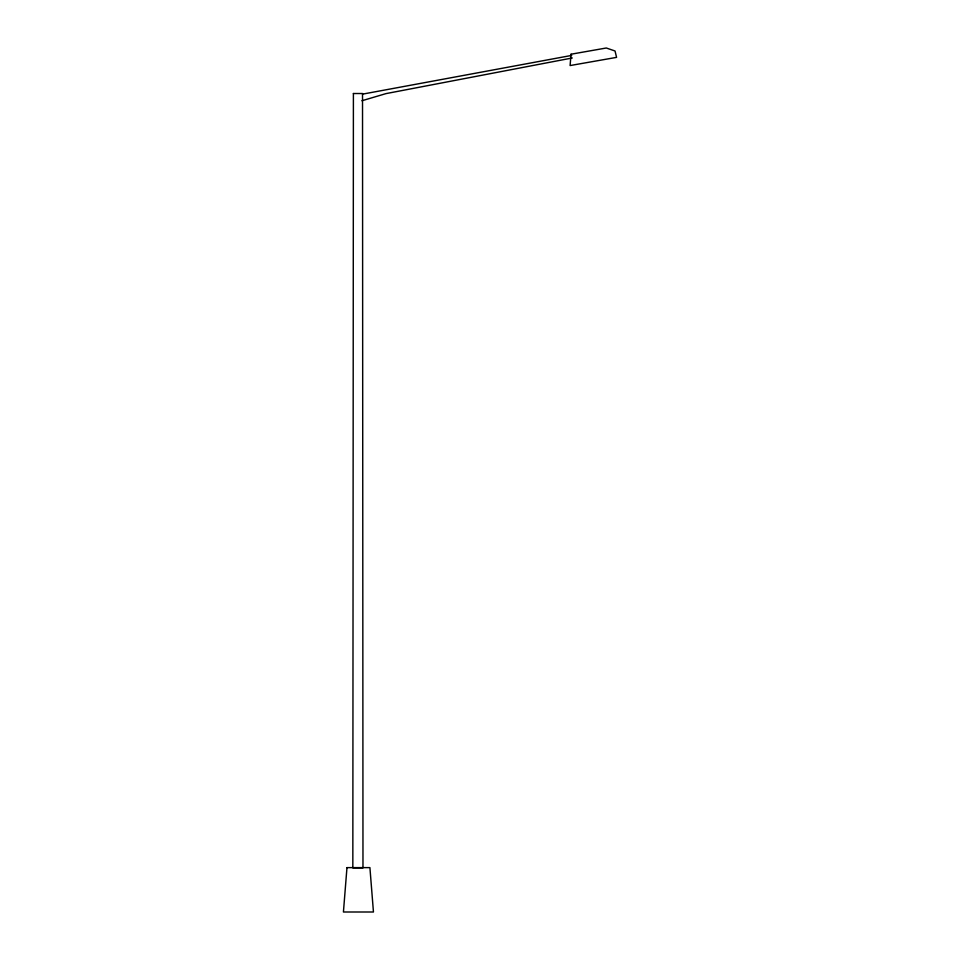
<?xml version="1.0" encoding="UTF-8"?>
<svg xmlns="http://www.w3.org/2000/svg" width="960" height="960" viewBox="0 0 960 960"><rect width="100%" height="100%" fill="white"/><g stroke="black" fill="none" stroke-linecap="round" stroke-linejoin="round"><path stroke-width="1.44" d="M361.92 100.752L385.992 93.612L572.292 57.972M362.52 94.14L571.728 55.404M353.4 93.516L352.836 867.876L362.976 867.876L362.52 93.516L353.4 93.516M346.968 867.624L343.428 912L373.452 912L369.912 867.624L346.968 867.624M571.044 54.216L570.096 65.556L616.572 57.372L615.036 50.988L606.312 48L571.044 54.216"/></g></svg>
